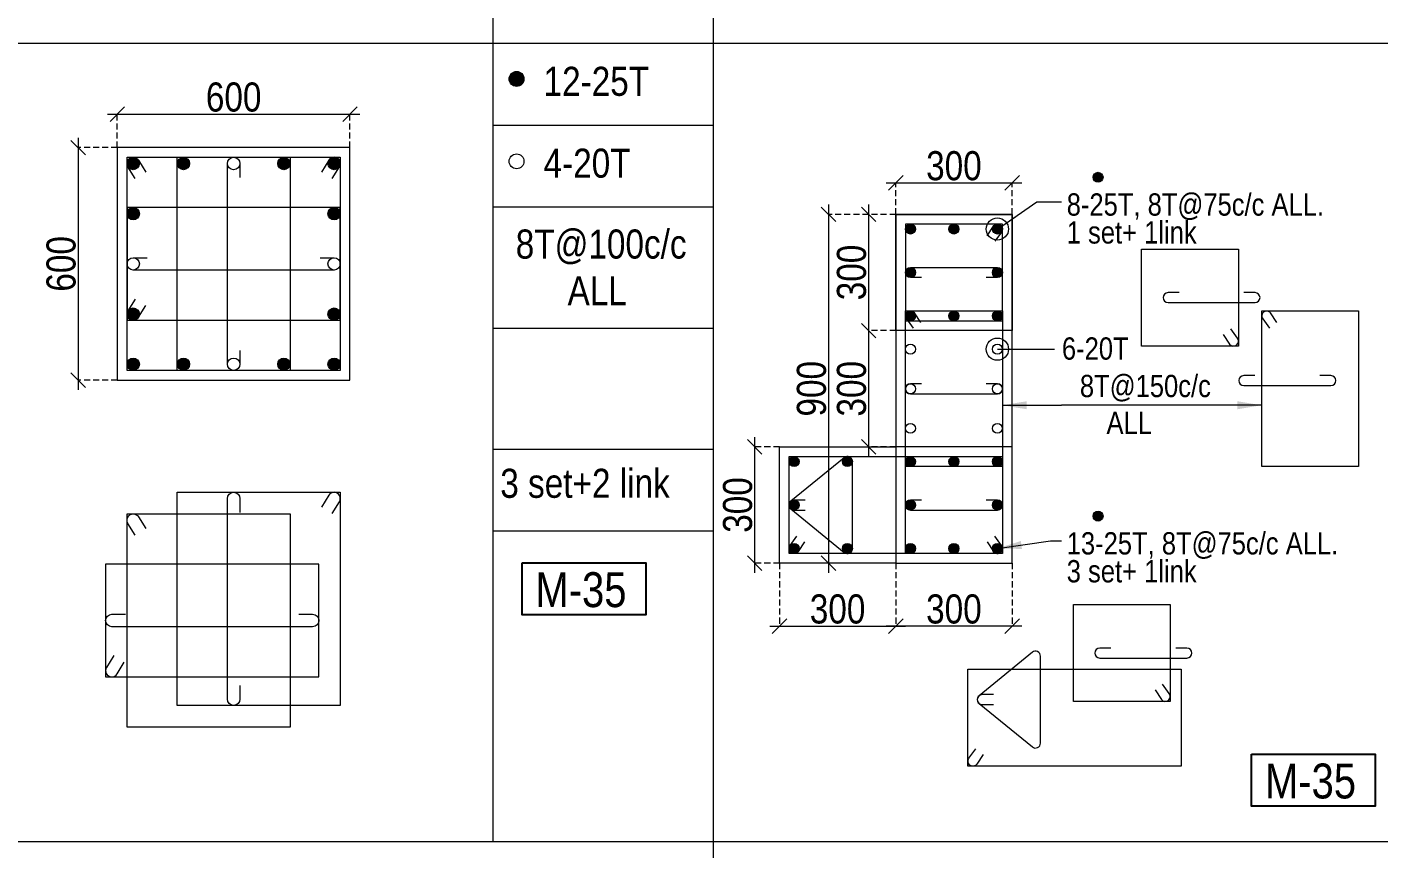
# Model space of a CAD drawing. Header units: millimetres. Extents: x 1112055 to 3390982, y -148532 to 766891.
# Drawn here: x 2098577 to 2112523, y 28875 to 37359 of the extents above; entities that cross this region are included whole.
import ezdxf
from ezdxf.enums import TextEntityAlignment as Align

# ---------------------------------------------------------------- set-up
doc = ezdxf.new("R2010")
doc.units = ezdxf.units.MM
doc.header["$PDMODE"] = 35
doc.header["$PDSIZE"] = -25
doc.linetypes.add('DASHED2', pattern=[0.375, 0.25, -0.125])
doc.linetypes.add('Hidden', pattern=[9.525, 6.35, -3.175])
for name, color, linetype, lineweight in [('B COL', 1, 'Continuous', 30), ('B COL. SIZE DIM', 220, 'Continuous', 25), ('B COLSCH', 204, 'Continuous', 20), ('B COLUMN', 1, 'Hidden', 9), ('B STEEL', 34, 'Continuous', 15), ('B-ST TEXT', 7, 'Continuous', 9)]:
    doc.layers.add(name, color=color, linetype=linetype, lineweight=lineweight)
doc.layers.add('B TEXT', color=7, linetype='Continuous')
doc.styles.add('dim inside', font='romans.shx', dxfattribs={"width": 0.8, "height": 125})
doc.styles.add('SWINC', font='swissc.ttf')
doc.styles.add('TAHOMA', font='tahoma.ttf')
doc.dimstyles.new('dim inside', dxfattribs={"dimtxt": 125, "dimasz": 100, "dimexe": 0, "dimexo": 0, "dimgap": 10, "dimtad": 0, "dimdec": 0, "dimzin": 0, "dimdsep": 46, "dimtxsty": 'dim inside', "dimblk": 'SMALL', "dimcen": 0.09, "dimadec": 0, "dimazin": 0, "dimtfac": 1, "dimtdec": 0, "dimtofl": 0, "dimtmove": 0, "dimatfit": 3, "dimfxl": 1, "dimtolj": 1, "dimtzin": 0, "dimarcsym": 2})
doc.dimstyles.new('PARESH', dxfattribs={"dimscale": 0, "dimtxt": 300, "dimasz": 150, "dimexe": 150, "dimexo": 150, "dimgap": 25, "dimtad": 1, "dimdec": 0, "dimzin": 0, "dimdsep": 46, "dimtxsty": 'TAHOMA', "dimblk": 'ARCHTICK', "dimcen": 100, "dimdle": 150, "dimclrd": 251, "dimclre": 251, "dimclrt": 6, "dimadec": 0, "dimazin": 0, "dimtfac": 1, "dimtdec": 0, "dimtix": 1, "dimtofl": 0, "dimtmove": 0, "dimatfit": 2, "dimfxl": 0.18, "dimtolj": 1, "dimtzin": 0, "dimlwd": 9, "dimlwe": 9, "dimarcsym": 0})

# ---------------------------------------------------------------- blocks, each defined once
blk = doc.blocks.new('_Oblique')
at = {"color": 0, "linetype": 'ByBlock', "lineweight": -2}
blk.add_line((-0.5, -0.5), (0.5, 0.5), dxfattribs=at)
blk = doc.blocks.new('*D3675')
at = {"layer": 'B COL. SIZE DIM', "color": 250, "lineweight": 9, "ltscale": 250, "transparency": 16777216}
blk.add_line((2107438, 35750), (2108838, 35750), dxfattribs=at)
at = {"layer": 'B COL. SIZE DIM', "color": 250, "linetype": 'DASHED2', "lineweight": 9, "ltscale": 250, "transparency": 16777216}
for p, q in [((2107538, 35425), (2107538, 35750)), ((2108738, 35425), (2108738, 35750))]:
    blk.add_line(p, q, dxfattribs=at)
at = {"layer": 'Defpoints', "color": 0, "transparency": 16777216}
for p in [(2108738, 35750), (2107538, 35425), (2108738, 35425)]:
    blk.add_point(p, dxfattribs=at)
at = {"layer": 'B COL. SIZE DIM', "color": 250, "lineweight": 9, "transparency": 16777216, "xscale": 150, "yscale": 150, "zscale": 150, "rotation": 180}
blk.add_blockref('_Oblique', (2107538, 35750), dxfattribs=at)
at = {"layer": 'B COL. SIZE DIM', "color": 250, "lineweight": 9, "transparency": 16777216, "xscale": 150, "yscale": 150, "zscale": 150}
blk.add_blockref('_Oblique', (2108738, 35750), dxfattribs=at)
at = {"layer": 'B COL. SIZE DIM', "color": 6, "transparency": 16777216, "insert": (2108138, 35925), "char_height": 300, "attachment_point": 5, "style": 'SWINC'}
blk.add_mtext('\\A1;300', dxfattribs=at)
blk = doc.blocks.new('*D3676')
at = {"layer": 'B COL. SIZE DIM', "color": 250, "lineweight": 9, "ltscale": 250, "transparency": 16777216}
blk.add_line((2107258, 34325), (2107258, 32925), dxfattribs=at)
at = {"layer": 'B COL. SIZE DIM', "color": 250, "linetype": 'DASHED2', "lineweight": 9, "ltscale": 250, "transparency": 16777216}
for p, q in [((2107538, 34225), (2107258, 34225)), ((2107538, 33025), (2107258, 33025))]:
    blk.add_line(p, q, dxfattribs=at)
at = {"layer": 'Defpoints', "color": 0, "transparency": 16777216}
for p in [(2107538, 34225), (2107258, 33025), (2107538, 33025)]:
    blk.add_point(p, dxfattribs=at)
at = {"layer": 'B COL. SIZE DIM', "color": 250, "lineweight": 9, "transparency": 16777216, "xscale": 150, "yscale": 150, "zscale": 150}
for p, rotation in [((2107258, 34225), 90), ((2107258, 33025), 270)]:
    blk.add_blockref('_Oblique', p, dxfattribs=dict(at, rotation=rotation))
at = {"layer": 'B COL. SIZE DIM', "color": 6, "transparency": 16777216, "insert": (2107083, 33625), "char_height": 300, "attachment_point": 5, "rotation": 90, "style": 'SWINC'}
blk.add_mtext('\\A1;300', dxfattribs=at)
blk = doc.blocks.new('*D3677')
at = {"layer": 'B COL. SIZE DIM', "color": 250, "lineweight": 9, "ltscale": 250, "transparency": 16777216}
blk.add_line((2107258, 35525), (2107258, 34125), dxfattribs=at)
at = {"layer": 'B COL. SIZE DIM', "color": 250, "linetype": 'DASHED2', "lineweight": 9, "ltscale": 250, "transparency": 16777216}
for p, q in [((2107538, 35425), (2107258, 35425)), ((2107538, 34225), (2107258, 34225))]:
    blk.add_line(p, q, dxfattribs=at)
at = {"layer": 'Defpoints', "color": 0, "transparency": 16777216}
for p in [(2107538, 35425), (2107258, 34225), (2107538, 34225)]:
    blk.add_point(p, dxfattribs=at)
at = {"layer": 'B COL. SIZE DIM', "color": 250, "lineweight": 9, "transparency": 16777216, "xscale": 150, "yscale": 150, "zscale": 150}
for p, rotation in [((2107258, 35425), 90), ((2107258, 34225), 270)]:
    blk.add_blockref('_Oblique', p, dxfattribs=dict(at, rotation=rotation))
at = {"layer": 'B COL. SIZE DIM', "color": 6, "transparency": 16777216, "insert": (2107083, 34825), "char_height": 300, "attachment_point": 5, "rotation": 90, "style": 'SWINC'}
blk.add_mtext('\\A1;300', dxfattribs=at)
blk = doc.blocks.new('*D3678')
at = {"layer": 'B COL. SIZE DIM', "color": 250, "lineweight": 9, "ltscale": 250, "transparency": 16777216}
blk.add_line((2106083, 31725), (2106083, 33125), dxfattribs=at)
at = {"layer": 'B COL. SIZE DIM', "color": 250, "linetype": 'DASHED2', "lineweight": 9, "ltscale": 250, "transparency": 16777216}
for p, q in [((2106338, 33025), (2106083, 33025)), ((2106338, 31825), (2106083, 31825))]:
    blk.add_line(p, q, dxfattribs=at)
at = {"layer": 'Defpoints', "color": 0, "transparency": 16777216}
for p in [(2106083, 33025), (2106338, 33025), (2106338, 31825)]:
    blk.add_point(p, dxfattribs=at)
at = {"layer": 'B COL. SIZE DIM', "color": 250, "lineweight": 9, "transparency": 16777216, "xscale": 150, "yscale": 150, "zscale": 150}
for p, rotation in [((2106083, 33025), 90), ((2106083, 31825), 270)]:
    blk.add_blockref('_Oblique', p, dxfattribs=dict(at, rotation=rotation))
at = {"layer": 'B COL. SIZE DIM', "color": 6, "transparency": 16777216, "insert": (2105908, 32425), "char_height": 300, "attachment_point": 5, "rotation": 90, "style": 'SWINC'}
blk.add_mtext('\\A1;300', dxfattribs=at)
blk = doc.blocks.new('*D3679')
at = {"layer": 'B COL. SIZE DIM', "color": 250, "lineweight": 9, "ltscale": 250, "transparency": 16777216}
blk.add_line((2106845, 35525), (2106845, 31725), dxfattribs=at)
at = {"layer": 'B COL. SIZE DIM', "color": 250, "linetype": 'DASHED2', "lineweight": 9, "ltscale": 250, "transparency": 16777216}
for p, q in [((2107538, 35425), (2106845, 35425)), ((2107538, 31825), (2106845, 31825))]:
    blk.add_line(p, q, dxfattribs=at)
at = {"layer": 'Defpoints', "color": 0, "transparency": 16777216}
for p in [(2107538, 35425), (2106845, 31825), (2107538, 31825)]:
    blk.add_point(p, dxfattribs=at)
at = {"layer": 'B COL. SIZE DIM', "color": 250, "lineweight": 9, "transparency": 16777216, "xscale": 150, "yscale": 150, "zscale": 150}
for p, rotation in [((2106845, 35425), 90), ((2106845, 31825), 270)]:
    blk.add_blockref('_Oblique', p, dxfattribs=dict(at, rotation=rotation))
at = {"layer": 'B COL. SIZE DIM', "color": 6, "transparency": 16777216, "insert": (2106670, 33625), "char_height": 300, "attachment_point": 5, "rotation": 90, "style": 'SWINC'}
blk.add_mtext('\\A1;900', dxfattribs=at)
blk = doc.blocks.new('*D3680')
at = {"layer": 'B COL. SIZE DIM', "color": 250, "linetype": 'DASHED2', "lineweight": 9, "ltscale": 250, "transparency": 16777216}
for p, q in [((2107538, 31825), (2107538, 31175)), ((2108738, 31825), (2108738, 31175))]:
    blk.add_line(p, q, dxfattribs=at)
at = {"layer": 'B COL. SIZE DIM', "color": 250, "lineweight": 9, "ltscale": 250, "transparency": 16777216}
blk.add_line((2108838, 31175), (2107438, 31175), dxfattribs=at)
at = {"layer": 'Defpoints', "color": 0, "transparency": 16777216}
for p in [(2107538, 31825), (2108738, 31825), (2107538, 31175)]:
    blk.add_point(p, dxfattribs=at)
at = {"layer": 'B COL. SIZE DIM', "color": 250, "lineweight": 9, "transparency": 16777216, "xscale": 150, "yscale": 150, "zscale": 150, "rotation": 180}
blk.add_blockref('_Oblique', (2107538, 31175), dxfattribs=at)
at = {"layer": 'B COL. SIZE DIM', "color": 250, "lineweight": 9, "transparency": 16777216, "xscale": 150, "yscale": 150, "zscale": 150}
blk.add_blockref('_Oblique', (2108738, 31175), dxfattribs=at)
at = {"layer": 'B COL. SIZE DIM', "color": 6, "transparency": 16777216, "insert": (2108138, 31350), "char_height": 300, "attachment_point": 5, "style": 'SWINC'}
blk.add_mtext('\\A1;300', dxfattribs=at)
blk = doc.blocks.new('_ArchTick')
at = {"color": 0, "linetype": 'ByBlock', "const_width": 0.15}
blk.add_lwpolyline([(-0.5, -0.5), (0.5, 0.5)], dxfattribs=at)
blk = doc.blocks.new('*D3565')
at = {"layer": 'B COL. SIZE DIM', "color": 250, "lineweight": 9, "ltscale": 250, "transparency": 16777216}
blk.add_line((2099408, 36459), (2102008, 36459), dxfattribs=at)
at = {"layer": 'B COL. SIZE DIM', "color": 250, "linetype": 'DASHED2', "lineweight": 9, "ltscale": 250, "transparency": 16777216}
for p, q in [((2099508, 36114), (2099508, 36459)), ((2101908, 36114), (2101908, 36459))]:
    blk.add_line(p, q, dxfattribs=at)
at = {"layer": 'Defpoints', "color": 0, "transparency": 16777216}
for p in [(2101908, 36459), (2099508, 36114), (2101908, 36114)]:
    blk.add_point(p, dxfattribs=at)
at = {"layer": 'B COL. SIZE DIM', "color": 250, "lineweight": 9, "transparency": 16777216, "xscale": 150, "yscale": 150, "zscale": 150, "rotation": 180}
blk.add_blockref('_Oblique', (2099508, 36459), dxfattribs=at)
at = {"layer": 'B COL. SIZE DIM', "color": 250, "lineweight": 9, "transparency": 16777216, "xscale": 150, "yscale": 150, "zscale": 150}
blk.add_blockref('_Oblique', (2101908, 36459), dxfattribs=at)
at = {"layer": 'B COL. SIZE DIM', "color": 6, "transparency": 16777216, "insert": (2100708, 36634), "char_height": 300, "attachment_point": 5, "style": 'SWINC'}
blk.add_mtext('\\A1;600', dxfattribs=at)
blk = doc.blocks.new('*D3566')
at = {"layer": 'B COL. SIZE DIM', "color": 250, "lineweight": 9, "ltscale": 250, "transparency": 16777216}
blk.add_line((2099104, 36214), (2099104, 33614), dxfattribs=at)
at = {"layer": 'B COL. SIZE DIM', "color": 250, "linetype": 'DASHED2', "lineweight": 9, "ltscale": 250, "transparency": 16777216}
for p, q in [((2099508, 36114), (2099104, 36114)), ((2099508, 33714), (2099104, 33714))]:
    blk.add_line(p, q, dxfattribs=at)
at = {"layer": 'Defpoints', "color": 0, "transparency": 16777216}
for p in [(2099508, 36114), (2099104, 33714), (2099508, 33714)]:
    blk.add_point(p, dxfattribs=at)
at = {"layer": 'B COL. SIZE DIM', "color": 250, "lineweight": 9, "transparency": 16777216, "xscale": 150, "yscale": 150, "zscale": 150}
for p, rotation in [((2099104, 36114), 90), ((2099104, 33714), 270)]:
    blk.add_blockref('_Oblique', p, dxfattribs=dict(at, rotation=rotation))
at = {"layer": 'B COL. SIZE DIM', "color": 6, "transparency": 16777216, "insert": (2098929, 34914), "char_height": 300, "attachment_point": 5, "rotation": 90, "style": 'SWINC'}
blk.add_mtext('\\A1;600', dxfattribs=at)
blk = doc.blocks.new('*D3569')
at = {"layer": 'B COL. SIZE DIM', "color": 250, "linetype": 'DASHED2', "lineweight": 9, "ltscale": 250, "transparency": 16777216}
for p, q in [((2106338, 31825), (2106338, 31175)), ((2107538, 31825), (2107538, 31175))]:
    blk.add_line(p, q, dxfattribs=at)
at = {"layer": 'B COL. SIZE DIM', "color": 250, "lineweight": 9, "ltscale": 250, "transparency": 16777216}
blk.add_line((2106238, 31175), (2107638, 31175), dxfattribs=at)
at = {"layer": 'Defpoints', "color": 0, "transparency": 16777216}
for p in [(2106338, 31825), (2107538, 31825), (2107538, 31175)]:
    blk.add_point(p, dxfattribs=at)
at = {"layer": 'B COL. SIZE DIM', "color": 250, "lineweight": 9, "transparency": 16777216, "xscale": 150, "yscale": 150, "zscale": 150, "rotation": 180}
blk.add_blockref('_Oblique', (2106338, 31175), dxfattribs=at)
at = {"layer": 'B COL. SIZE DIM', "color": 250, "lineweight": 9, "transparency": 16777216, "xscale": 150, "yscale": 150, "zscale": 150}
blk.add_blockref('_Oblique', (2107538, 31175), dxfattribs=at)
at = {"layer": 'B COL. SIZE DIM', "color": 6, "transparency": 16777216, "insert": (2106938, 31350), "char_height": 300, "attachment_point": 5, "style": 'SWINC'}
blk.add_mtext('\\A1;300', dxfattribs=at)

msp = doc.modelspace()

# ---------------------------------------------------------------- hatches: boundary and pattern name
at = {"layer": 'B STEEL', "lineweight": 9, "ltscale": 0.5}
h = msp.add_hatch(color=34, dxfattribs=at)
edge = h.paths.add_edge_path()
edge.add_arc((2103626.3, 36822.9), 76.8, 0, 360)
h = msp.add_hatch(color=34, dxfattribs=at)
edge = h.paths.add_edge_path()
edge.add_arc((2099672, 35949.7), 64, 0, 360)
at = {"layer": 'B STEEL'}
h = msp.add_hatch(color=34, dxfattribs=at)
edge = h.paths.add_edge_path()
edge.add_arc((2100190, 35949.7), 64, 0, 360)
h = msp.add_hatch(color=34, dxfattribs=at)
edge = h.paths.add_edge_path()
edge.add_arc((2101226, 35949.7), 64, 0, 360)
at = {"layer": 'B STEEL', "lineweight": 9, "ltscale": 0.5}
h = msp.add_hatch(color=34, dxfattribs=at)
edge = h.paths.add_edge_path()
edge.add_arc((2101744, 35949.7), 64, 180, 540, ccw=False)
at = {"layer": 'B STEEL', "lineweight": 13}
h = msp.add_hatch(color=256, dxfattribs=at)
h.dxf.hatch_style = 1
edge = h.paths.add_edge_path()
edge.add_ellipse((2109625, 35807.7), major_axis=(51.4, 0), ratio=1, start_angle=0, end_angle=360)
at = {"layer": 'B STEEL'}
h = msp.add_hatch(color=34, dxfattribs=at)
edge = h.paths.add_edge_path()
edge.add_arc((2099672, 35431.7), 64, 0, 360)
h = msp.add_hatch(color=34, dxfattribs=at)
edge = h.paths.add_edge_path()
edge.add_arc((2101744, 35431.7), 64, 0, 360)
at = {"layer": 'B STEEL', "lineweight": 13}
h = msp.add_hatch(color=256, dxfattribs=at)
h.dxf.hatch_style = 1
edge = h.paths.add_edge_path()
edge.add_ellipse((2107689.5, 35273.3), major_axis=(51.4, 0), ratio=1, start_angle=0, end_angle=360)
at = {"layer": 'B STEEL'}
h = msp.add_hatch(color=256, dxfattribs=at)
h.dxf.hatch_style = 1
edge = h.paths.add_edge_path()
edge.add_ellipse((2108138.1, 35273.3), major_axis=(51.4, 0), ratio=1, start_angle=0, end_angle=360)
at = {"layer": 'B STEEL', "lineweight": 13}
h = msp.add_hatch(color=256, dxfattribs=at)
h.dxf.hatch_style = 1
edge = h.paths.add_edge_path()
edge.add_ellipse((2108586.7, 35273.3), major_axis=(51.4, 0), ratio=1, start_angle=0, end_angle=360)
h = msp.add_hatch(color=256, dxfattribs=at)
h.dxf.hatch_style = 1
edge = h.paths.add_edge_path()
edge.add_ellipse((2108586.7, 35273.3), major_axis=(51.4, 0), ratio=1, start_angle=0, end_angle=360)
h = msp.add_hatch(color=256, dxfattribs=at)
h.dxf.hatch_style = 1
edge = h.paths.add_edge_path()
edge.add_ellipse((2108586.7, 35273.3), major_axis=(51.4, 0), ratio=1, start_angle=0, end_angle=360)
h = msp.add_hatch(color=256, dxfattribs=at)
h.dxf.hatch_style = 1
edge = h.paths.add_edge_path()
edge.add_ellipse((2108586.7, 35273.3), major_axis=(51.4, 0), ratio=1, start_angle=0, end_angle=360)
h = msp.add_hatch(color=256, dxfattribs=at)
h.dxf.hatch_style = 1
edge = h.paths.add_edge_path()
edge.add_ellipse((2108586.7, 35273.3), major_axis=(51.4, 0), ratio=1, start_angle=0, end_angle=360)
h = msp.add_hatch(color=256, dxfattribs=at)
h.dxf.hatch_style = 1
edge = h.paths.add_edge_path()
edge.add_arc((2107689.5, 34824.8), 51.4, 0, 360, ccw=False)
at = {"layer": 'B STEEL'}
h = msp.add_hatch(color=256, dxfattribs=at)
h.dxf.hatch_style = 1
edge = h.paths.add_edge_path()
edge.add_ellipse((2108586.7, 34824.8), major_axis=(51.4, 0), ratio=1, start_angle=0, end_angle=360)
h = msp.add_hatch(color=34, dxfattribs=at)
edge = h.paths.add_edge_path()
edge.add_arc((2099672, 34395.7), 64, 0, 360)
h = msp.add_hatch(color=34, dxfattribs=at)
edge = h.paths.add_edge_path()
edge.add_arc((2101744, 34395.7), 64, 0, 360)
at = {"layer": 'B STEEL', "lineweight": 13}
h = msp.add_hatch(color=256, dxfattribs=at)
h.dxf.hatch_style = 1
edge = h.paths.add_edge_path()
edge.add_ellipse((2107689.5, 34376.2), major_axis=(51.4, 0), ratio=1, start_angle=0, end_angle=360)
h = msp.add_hatch(color=256, dxfattribs=at)
h.dxf.hatch_style = 1
edge = h.paths.add_edge_path()
edge.add_arc((2108138.1, 34376.2), 51.4, 0, 360, ccw=False)
h = msp.add_hatch(color=256, dxfattribs=at)
h.dxf.hatch_style = 1
edge = h.paths.add_edge_path()
edge.add_ellipse((2108586.7, 34376.2), major_axis=(51.4, 0), ratio=1, start_angle=0, end_angle=360)
at = {"layer": 'B STEEL', "lineweight": 9, "ltscale": 0.5}
h = msp.add_hatch(color=34, dxfattribs=at)
edge = h.paths.add_edge_path()
edge.add_arc((2099672, 33877.8), 64, 0, 360, ccw=False)
at = {"layer": 'B STEEL'}
h = msp.add_hatch(color=34, dxfattribs=at)
edge = h.paths.add_edge_path()
edge.add_arc((2100190, 33877.8), 64, 0, 360)
h = msp.add_hatch(color=34, dxfattribs=at)
edge = h.paths.add_edge_path()
edge.add_arc((2101226, 33877.8), 64, 0, 360)
at = {"layer": 'B STEEL', "lineweight": 9, "ltscale": 0.5}
h = msp.add_hatch(color=34, dxfattribs=at)
edge = h.paths.add_edge_path()
edge.add_arc((2101744, 33877.8), 64, -180, 180)
at = {"layer": 'B STEEL', "lineweight": 13}
h = msp.add_hatch(color=256, dxfattribs=at)
h.dxf.hatch_style = 1
edge = h.paths.add_edge_path()
edge.add_ellipse((2106489.5, 32873.3), major_axis=(51.4, 0), ratio=1, start_angle=0, end_angle=360)
h = msp.add_hatch(color=256, dxfattribs=at)
h.dxf.hatch_style = 1
edge = h.paths.add_edge_path()
edge.add_ellipse((2107039, 32873.3), major_axis=(51.4, 0), ratio=1, start_angle=0, end_angle=360)
h = msp.add_hatch(color=256, dxfattribs=at)
h.dxf.hatch_style = 1
edge = h.paths.add_edge_path()
edge.add_ellipse((2107689.5, 32873.3), major_axis=(51.4, 0), ratio=1, start_angle=0, end_angle=360)
h = msp.add_hatch(color=256, dxfattribs=at)
h.dxf.hatch_style = 1
edge = h.paths.add_edge_path()
edge.add_arc((2108138.1, 32873.3), 51.4, 0, 360)
h = msp.add_hatch(color=256, dxfattribs=at)
h.dxf.hatch_style = 1
edge = h.paths.add_edge_path()
edge.add_ellipse((2108586.7, 32873.3), major_axis=(51.4, 0), ratio=1, start_angle=0, end_angle=360)
h = msp.add_hatch(color=256, dxfattribs=at)
h.dxf.hatch_style = 1
edge = h.paths.add_edge_path()
edge.add_arc((2106489.5, 32424.8), 51.4, 0, 360)
h = msp.add_hatch(color=256, dxfattribs=at)
h.dxf.hatch_style = 1
edge = h.paths.add_edge_path()
edge.add_arc((2107689.5, 32424.8), 51.4, 0, 360)
at = {"layer": 'B STEEL'}
h = msp.add_hatch(color=256, dxfattribs=at)
h.dxf.hatch_style = 1
edge = h.paths.add_edge_path()
edge.add_ellipse((2108586.7, 32424.8), major_axis=(51.4, 0), ratio=1, start_angle=0, end_angle=360)
at = {"layer": 'B STEEL', "lineweight": 13}
h = msp.add_hatch(color=256, dxfattribs=at)
h.dxf.hatch_style = 1
edge = h.paths.add_edge_path()
edge.add_ellipse((2109625, 32310.5), major_axis=(51.4, 0), ratio=1, start_angle=0, end_angle=360)
h = msp.add_hatch(color=256, dxfattribs=at)
h.dxf.hatch_style = 1
edge = h.paths.add_edge_path()
edge.add_ellipse((2106489.5, 31976.2), major_axis=(51.4, 0), ratio=1, start_angle=0, end_angle=360)
h = msp.add_hatch(color=256, dxfattribs=at)
h.dxf.hatch_style = 1
edge = h.paths.add_edge_path()
edge.add_ellipse((2107039, 31976.2), major_axis=(51.4, 0), ratio=1, start_angle=0, end_angle=360)
h = msp.add_hatch(color=256, dxfattribs=at)
h.dxf.hatch_style = 1
edge = h.paths.add_edge_path()
edge.add_ellipse((2107689.5, 31976.2), major_axis=(51.4, 0), ratio=1, start_angle=0, end_angle=360)
at = {"layer": 'B STEEL'}
h = msp.add_hatch(color=256, dxfattribs=at)
h.dxf.hatch_style = 1
edge = h.paths.add_edge_path()
edge.add_ellipse((2108138.1, 31976.2), major_axis=(51.4, 0), ratio=1, start_angle=0, end_angle=360)
at = {"layer": 'B STEEL', "lineweight": 13}
h = msp.add_hatch(color=256, dxfattribs=at)
h.dxf.hatch_style = 1
edge = h.paths.add_edge_path()
edge.add_ellipse((2108586.7, 31976.2), major_axis=(51.4, 0), ratio=1, start_angle=0, end_angle=360)
h = msp.add_hatch(color=256, dxfattribs=at)
h.dxf.hatch_style = 1
edge = h.paths.add_edge_path()
edge.add_ellipse((2108586.7, 31976.2), major_axis=(51.4, 0), ratio=1, start_angle=0, end_angle=360)
h = msp.add_hatch(color=256, dxfattribs=at)
h.dxf.hatch_style = 1
edge = h.paths.add_edge_path()
edge.add_ellipse((2108586.7, 31976.2), major_axis=(51.4, 0), ratio=1, start_angle=0, end_angle=360)
h = msp.add_hatch(color=256, dxfattribs=at)
h.dxf.hatch_style = 1
edge = h.paths.add_edge_path()
edge.add_ellipse((2108586.7, 31976.2), major_axis=(51.4, 0), ratio=1, start_angle=0, end_angle=360)
h = msp.add_hatch(color=256, dxfattribs=at)
h.dxf.hatch_style = 1
edge = h.paths.add_edge_path()
edge.add_ellipse((2108586.7, 31976.2), major_axis=(51.4, 0), ratio=1, start_angle=0, end_angle=360)

# ---------------------------------------------------------------- linework, layer by layer
at = {"layer": 'B COL', "lineweight": 13}
for points in [[(2107538.1, 31824.8), (2108738.1, 31824.8), (2108738.1, 35424.8), (2107538.1, 35424.8)], [(2107538.1, 35424.8), (2108738.1, 35424.8), (2108738.1, 34224.8), (2107538.1, 34224.8)], [(2107538.1, 35424.8), (2108738.1, 35424.8), (2108738.1, 34224.8), (2107538.1, 34224.8)], [(2106338.1, 33024.8), (2107538.1, 33024.8), (2107538.1, 31824.8), (2106338.1, 31824.8)], [(2107538.1, 31824.8), (2108738.1, 31824.8), (2108738.1, 33024.8), (2107538.1, 33024.8)]]:
    msp.add_lwpolyline(points, close=True, dxfattribs=at)
at = {"layer": 'B COLSCH', "color": 250, "lineweight": 0}
for p, q in [((2103380.1, 86630.3), (2103380.1, 28951.4)), ((2105654.4, 86630.3), (2105654.4, 21698.7)), ((2079293.2, 37191.2), (2221391.2, 37191.2)), ((2103380.1, 36346.2), (2105654.4, 36346.2)), ((2103380.1, 35501.2), (2105654.4, 35501.2)), ((2103380.1, 34251.4), (2105654.4, 34251.4)), ((2103380.1, 33001.7), (2105654.4, 33001.7)), ((2103380.1, 32156.7), (2105654.4, 32156.7)), ((2079293.2, 28951.4), (2221391.2, 28951.4))]:
    msp.add_line(p, q, dxfattribs=at)
at = {"layer": 'B COLUMN', "color": 1, "linetype": 'ByBlock', "lineweight": 20}
msp.add_lwpolyline([(2099508, 33713.7), (2101908, 33713.7), (2101908, 36113.7), (2099508, 36113.7)], close=True, dxfattribs=at)
at = {"layer": 'B STEEL', "color": 34, "lineweight": 9, "ltscale": 0.5}
for points in [[(2099692.2, 35794.7), (2099617.5, 35916.2, -1), (2099726.5, 35983.3), (2099801.3, 35861.8)], [(2100772, 34020.4), (2100772, 33877.8, -1), (2100644, 33877.8), (2100644, 35949.7, -1), (2100772, 35949.7), (2100772, 35807.1)], [(2101723.7, 35794.7), (2101798.5, 35916.2, 1), (2101689.4, 35983.3), (2101614.7, 35861.8)], [(2101601.3, 34977.8), (2101744, 34977.8, -1), (2101744, 34849.7), (2099672, 34849.7, -1), (2099672, 34977.8), (2099814.6, 34977.8)], [(2099692.2, 34550.8), (2099617.5, 34429.3, 1), (2099726.5, 34362.2), (2099801.3, 34483.7)], [(2100772, 30562.6), (2100772, 30420, -1), (2100644, 30420), (2100644, 32491.9, -1), (2100772, 32491.9), (2100772, 32349.3)], [(2101723.7, 32336.9), (2101798.5, 32458.4, 1), (2101689.4, 32525.5), (2101614.7, 32404)], [(2099692.2, 32113.8), (2099617.5, 32235.3, -1), (2099726.5, 32302.4), (2099801.3, 32180.9)], [(2101380, 31296.9), (2101522.7, 31296.9, -1), (2101522.7, 31168.9), (2099450.7, 31168.9, -1), (2099450.7, 31296.9), (2099593.4, 31296.9)], [(2099471, 30869.9), (2099396.2, 30748.4, 1), (2099505.2, 30681.3), (2099580, 30802.8)]]:
    msp.add_lwpolyline(points, format="xyb", dxfattribs=at)
for points in [[(2101290, 36013.7), (2101290, 33813.7), (2099608, 33813.7), (2099608, 36013.7)], [(2101808, 36013.7), (2101808, 33813.7), (2100126, 33813.7), (2100126, 36013.7)], [(2099608, 34331.7), (2101808, 34331.7), (2101808, 35495.7), (2099608, 35495.7)], [(2101808, 32556), (2101808, 30356), (2100126, 30356), (2100126, 32556)], [(2101290, 32332.9), (2101290, 30132.9), (2099608, 30132.9), (2099608, 32332.9)], [(2099386.7, 30650.9), (2101586.7, 30650.9), (2101586.7, 31814.9), (2099386.7, 31814.9)]]:
    msp.add_lwpolyline(points, close=True, dxfattribs=at)
at = {"layer": 'B STEEL', "lineweight": 13}
for points in [[(2107638.1, 34324.8), (2108638.1, 34324.8), (2108638.1, 35324.8), (2107638.1, 35324.8)], [(2110073.8, 35065.6), (2111073.8, 35065.6), (2111073.8, 34065.6), (2110073.8, 34065.6)], [(2106438.1, 32924.8), (2108638.1, 32924.8), (2108638.1, 31924.8), (2106438.1, 31924.8)], [(2107638.1, 32924.8), (2108638.1, 32924.8), (2108638.1, 31924.8), (2107638.1, 31924.8)], [(2109370.2, 31397.1), (2110370.2, 31397.1), (2110370.2, 30397.1), (2109370.2, 30397.1)], [(2108283, 30729.3), (2110483, 30729.3), (2110483, 29729.3), (2108283, 29729.3)]]:
    msp.add_lwpolyline(points, close=True, dxfattribs=at)
for points in [[(2108481.1, 35204.6), (2108545.9, 35304.6, -1), (2108627.6, 35242.1), (2108558.5, 35147.2)], [(2107804.1, 34773.3), (2107689.5, 34773.3, -1), (2107689.5, 34876.2), (2108586.7, 34876.2, -1), (2108586.7, 34773.3), (2108472.1, 34773.3)], [(2110461.6, 34617.1), (2110347, 34617.1, 1), (2110347, 34514.2), (2111244.2, 34514.2, 1), (2111244.2, 34617.1), (2111129.6, 34617.1)], [(2110916.8, 34185.8), (2110981.5, 34085.8, 1), (2111063.2, 34148.3), (2110994.2, 34243.2)], [(2106604.1, 32476.2), (2106489.5, 32476.2, 1), (2106489.5, 32373.3), (2106604.1, 32373.3)], [(2107804.1, 32476.2), (2107689.5, 32476.2, 1), (2107689.5, 32373.3), (2108586.7, 32373.3, 1), (2108586.7, 32476.2), (2108472.1, 32476.2)], [(2106595.1, 32044.9), (2106530.4, 31945, -1), (2106448.7, 32007.4), (2106517.7, 32102.3)], [(2108481.1, 32044.9), (2108545.9, 31945, 1), (2108627.6, 32007.4), (2108558.5, 32102.3)], [(2109758, 30948.5), (2109643.4, 30948.5, 1), (2109643.4, 30845.7), (2110540.6, 30845.7, 1), (2110540.6, 30948.5), (2110426, 30948.5)], [(2110213.2, 30517.3), (2110277.9, 30417.3, 1), (2110359.7, 30479.7), (2110290.6, 30574.6)], [(2108544.8, 30467.7), (2108430.2, 30467.7, 1), (2108430.2, 30364.8), (2108544.8, 30364.8)], [(2108440, 29849.4), (2108375.3, 29749.5, -1), (2108293.6, 29811.9), (2108362.6, 29906.8)]]:
    msp.add_lwpolyline(points, format="xyb", dxfattribs=at)
at = {"layer": 'B STEEL', "color": 3, "lineweight": 13}
for points in [[(2108638.1, 32821.9), (2107638.1, 32821.9), (2107638.1, 34427.6), (2108638.1, 34427.6)], [(2112312.9, 32821.9), (2111312.9, 32821.9), (2111312.9, 34427.6), (2112312.9, 34427.6)]]:
    msp.add_lwpolyline(points, close=True, dxfattribs=at)
for points in [[(2107795.1, 34307.4), (2107730.4, 34407.4, 1), (2107648.7, 34345), (2107717.7, 34250.1)], [(2111469.9, 34307.4), (2111405.1, 34407.4, 1), (2111323.4, 34345), (2111392.4, 34250.1)], [(2111243.5, 33760.5), (2111129, 33760.5, 1), (2111129, 33657.7), (2112026.1, 33657.7, 1), (2112026.1, 33760.5), (2111911.6, 33760.5)], [(2107804.1, 33675.6), (2107689.5, 33675.6, 1), (2107689.5, 33572.7), (2108586.7, 33572.7, 1), (2108586.7, 33675.6), (2108472.1, 33675.6)]]:
    msp.add_lwpolyline(points, format="xyb", dxfattribs=at)
at = {"layer": 'B STEEL', "lineweight": 13}
for points in [[(2107006.5, 32913.2), (2106457, 32464.6, 0.4745188), (2106457, 32384.9), (2107006.5, 31936.3, 0.6323542), (2107090.4, 31976.2), (2107090.4, 32873.3, 0.6323544)], [(2108947.2, 30904.7), (2108397.7, 30456.1, 0.4745188), (2108397.7, 30376.4), (2108947.2, 29927.9, 0.6323542), (2109031.1, 29967.7), (2109031.1, 30864.8, 0.6323544)]]:
    msp.add_lwpolyline(points, format="xyb", close=True, dxfattribs=at)
at = {"layer": 'B STEEL', "color": 34, "lineweight": 9, "ltscale": 0.5}
for centre, radius in [((2103626.3, 36822.9), 76.8), ((2099672, 35949.7), 64), ((2100190, 35949.7), 64), ((2100708, 35949.7), 64), ((2101226, 35949.7), 64), ((2101744, 35949.7), 64), ((2103626.3, 35972.6), 76.8), ((2099672, 35431.7), 64), ((2101744, 35431.7), 64), ((2099672, 34913.7), 64), ((2101744, 34913.7), 64), ((2099672, 34395.7), 64), ((2101744, 34395.7), 64), ((2099672, 33877.8), 64), ((2100190, 33877.8), 64), ((2100708, 33877.8), 64), ((2101226, 33877.8), 64), ((2101744, 33877.8), 64)]:
    msp.add_circle(centre, radius, dxfattribs=at)
at = {"layer": 'B STEEL', "lineweight": 13}
for centre in [(2109625, 35807.7), (2107689.5, 35273.3), (2108138.1, 35273.3), (2108586.7, 35273.3), (2107689.5, 34824.8), (2108586.7, 34824.8), (2107689.5, 34376.2), (2108138.1, 34376.2), (2108586.7, 34376.2), (2107689.5, 34033.4), (2108586.7, 34033.4), (2107689.5, 33624.1), (2108586.7, 33624.1), (2107689.5, 33216.2), (2108586.7, 33216.2), (2106489.5, 32873.3), (2107039, 32873.3), (2107689.5, 32873.3), (2108138.1, 32873.3), (2108586.7, 32873.3), (2106489.5, 32424.8), (2107689.5, 32424.8), (2108586.7, 32424.8), (2109625, 32310.5), (2106489.5, 31976.2), (2107039, 31976.2), (2107689.5, 31976.2), (2108138.1, 31976.2), (2108586.7, 31976.2)]:
    msp.add_circle(centre, 51.4, dxfattribs=at)
at = {"layer": 'B TEXT', "color": 1}
for points in [[(2103683.7, 31827.6), (2104958.3, 31827.6), (2104958.3, 31289.7), (2103683.7, 31289.7)], [(2111209.4, 29853), (2112484, 29853), (2112484, 29315), (2111209.4, 29315)]]:
    msp.add_lwpolyline(points, close=True, dxfattribs=at)

# ---------------------------------------------------------------- texts
at = {"layer": 'B TEXT', "style": 'SWINC'}
for s, p in [('12-25T', (2103904.9, 36648.3)), ('4-20T', (2103904.9, 35803.3)), ('8T@100c/c', (2103617.9, 34968.5)), ('ALL', (2104152.7, 34486.7)), ('3 set+2 link', (2103458.3, 32499.2))]:
    msp.add_text(s, height=300, dxfattribs=at).set_placement(p)
at = {"layer": 'B TEXT', "lineweight": 15, "style": 'SWINC'}
for s, p in [('8-25T, 8T@75c/c ALL.', (2109301.7, 35342.7)), ('1 set+ 1link', (2109301.7, 35054.6)), ('6-20T', (2109252.1, 33856.1)), ('8T@150c/c', (2109437.6, 33469.5)), ('ALL', (2109712.2, 33088.8)), ('13-25T, 8T@75c/c ALL.', (2109301.7, 31845.5)), ('3 set+ 1link', (2109301.7, 31557.4))]:
    msp.add_text(s, height=230, dxfattribs=at).set_placement(p, align=Align.BOTTOM_LEFT)
at = {"layer": 'B TEXT', "color": 1, "style": 'SWINC'}
for p in [(2103821.1, 31263.1), (2111346.8, 29288.4)]:
    msp.add_text('M-35', height=360, dxfattribs=at).set_placement(p, align=Align.BOTTOM_LEFT)

# ---------------------------------------------------------------- dimensions: what is measured, and where the dimension line sits
at = {"layer": 'B COL. SIZE DIM', "color": 250, "ltscale": 250}
for base, p1, p2, picture, middle in [((2101908, 36458.7), (2099508, 36113.7), (2101908, 36113.7), '*D3565', (2100708, 36633.7)), ((2108738.1, 35749.6), (2107538.1, 35424.8), (2108738.1, 35424.8), '*D3675', (2108138.1, 35924.6)), ((2107538.1, 31175.2), (2108738.1, 31824.8), (2107538.1, 31824.8), '*D3680', (2108138.1, 31350.2))]:
    dim = msp.add_linear_dim(base=base, p1=p1, p2=p2, dimstyle='dim inside', override={"dimtxt": 300, "dimasz": 150, "dimgap": 25, "dimtad": 3, "dimlfac": 0.25, "dimtxsty": 'SWINC', "dimblk1": 'Oblique', "dimblk2": 'Oblique', "dimsah": 1, "dimdle": 100, "dimclrd": 250, "dimclre": 250, "dimclrt": 6, "dimfxl": 1000, "dimlwd": 9, "dimlwe": 9}, dxfattribs=at)
    dim.commit()
    dim.dimension.update_dxf_attribs({"geometry": picture, "text_midpoint": middle})
for base, p1, p2, angle, picture, middle in [((2099104.1, 33713.7), (2099508, 36113.7), (2099508, 33713.7), 90, '*D3566', (2098929.1, 34913.7)), ((2106845.4, 31824.8), (2107538.1, 35424.8), (2107538.1, 31824.8), 90, '*D3679', (2106670.4, 33624.8)), ((2107257.6, 34224.8), (2107538.1, 35424.8), (2107538.1, 34224.8), 90, '*D3677', (2107082.6, 34824.8)), ((2107257.6, 33024.8), (2107538.1, 34224.8), (2107538.1, 33024.8), 90, '*D3676', (2107082.6, 33624.8)), ((2106083.2, 33024.8), (2106338.1, 31824.8), (2106338.1, 33024.8), 270, '*D3678', (2105908.2, 32424.8)), ((2107538.1, 31175.2), (2106338.1, 31824.8), (2107538.1, 31824.8), 180, '*D3569', (2106938.1, 31350.2))]:
    dim = msp.add_linear_dim(base=base, p1=p1, p2=p2, angle=angle, dimstyle='dim inside', override={"dimtxt": 300, "dimasz": 150, "dimgap": 25, "dimtad": 3, "dimlfac": 0.25, "dimtxsty": 'SWINC', "dimblk1": 'Oblique', "dimblk2": 'Oblique', "dimsah": 1, "dimdle": 100, "dimclrd": 250, "dimclre": 250, "dimclrt": 6, "dimfxl": 1000, "dimlwd": 9, "dimlwe": 9}, dxfattribs=at)
    dim.commit()
    dim.dimension.update_dxf_attribs({"geometry": picture, "text_midpoint": middle})

# ---------------------------------------------------------------- leaders
at = {"layer": 'B-ST TEXT', "lineweight": 15}
for points, override in [([(2108586.7, 35273.3), (2108993.9, 35552.9), (2109248.3, 35552.9)], {"dimscale": 1, "dimasz": 230, "dimtad": 0, "dimclrd": 0, "dimldrblk": 'Origin', "dimtfill": 2}), ([(2108586.7, 34033.4), (2109175.1, 34033.4)], {"dimscale": 1, "dimasz": 230, "dimtad": 0, "dimclrd": 0, "dimldrblk": 'Origin', "dimtfill": 2}), ([(2108638.1, 33454.6), (2109247.3, 33454.6)], {"dimscale": 1, "dimasz": 250, "dimtad": 0, "dimclrd": 0, "dimtfill": 2}), ([(2111312.9, 33454.6), (2109247.3, 33454.6)], {"dimscale": 1, "dimasz": 250, "dimtad": 0, "dimclrd": 0, "dimtfill": 2}), ([(2108586.7, 31976.2), (2109135.6, 32055.8), (2109248.3, 32055.8)], {"dimscale": 1, "dimasz": 250, "dimtad": 0, "dimclrd": 0, "dimtfill": 2})]:
    msp.add_leader(points, dimstyle='PARESH', override=override, dxfattribs=at)

doc.saveas('drawing.dxf')
